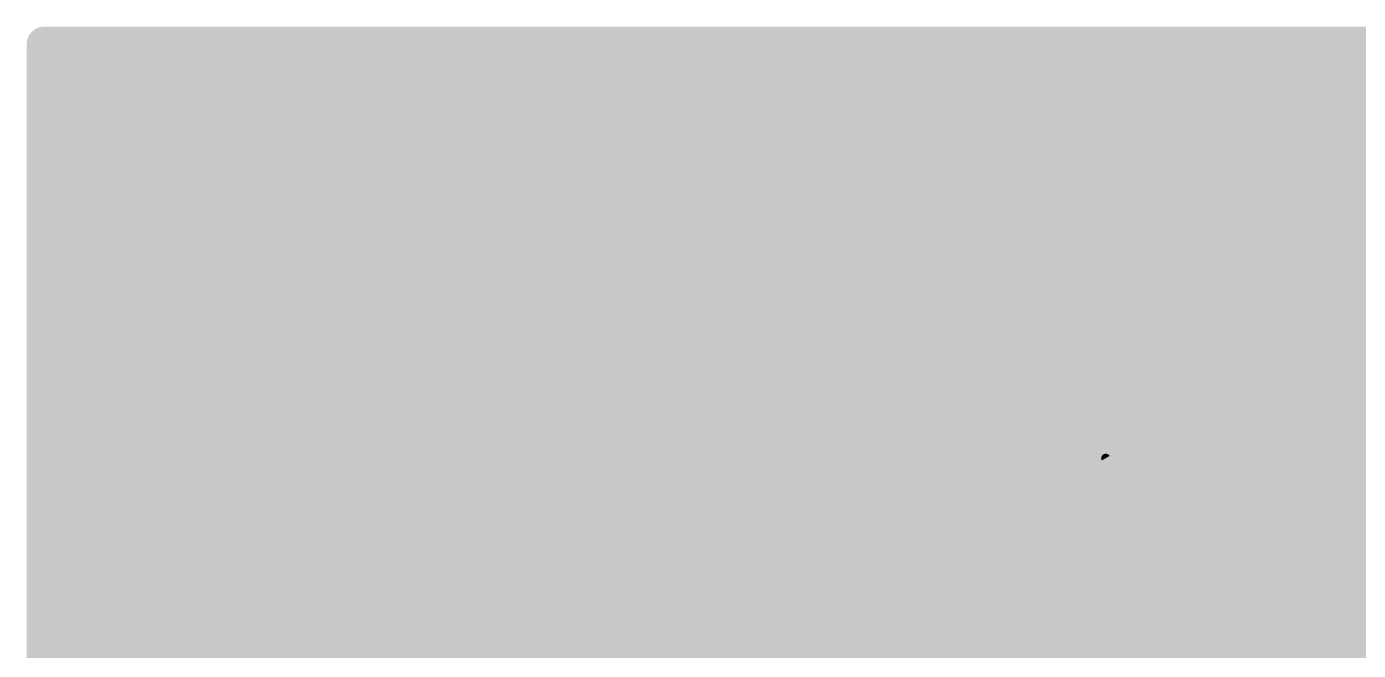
# Model space of a CAD drawing. Extents: x -119 to 11, y -11 to 11.
# Drawn here: x -11.1 to -3.57, y 7.57 to 11.1 of the extents above; entities that cross this region are included whole.
import ezdxf

# ---------------------------------------------------------------- set-up
doc = ezdxf.new("R2010")
doc.units = 0
for name, color, linetype in [('20', 53, 'CONTINUOUS'), ('29', 40, 'CONTINUOUS'), ('47', 4, 'CONTINUOUS')]:
    doc.layers.add(name, color=color, linetype=linetype)

msp = doc.modelspace()

# ---------------------------------------------------------------- linework, layer by layer
at = {"layer": '20', "const_width": 0.2032}
msp.add_lwpolyline([(0, -10, 1), (0, 10, 1), (0, -10)], format="xyb", dxfattribs=at)
at = {"layer": '29', "const_width": 0.2032}
for points in [[(-11, 0), (-11, 11)], [(-11, 11), (0, 11)], [(-11, 10.9728), (0, 10.9728)], [(-11, 10.7696), (0, 10.7696)], [(-11, 10.5664), (0, 10.5664)], [(-11, 10.3632), (0, 10.3632)], [(-11, 10.16), (0, 10.16)], [(-11, 9.9568), (0, 9.9568)], [(-11, 9.7536), (0, 9.7536)], [(-11, 9.5504), (0, 9.5504)], [(-11, 9.3472), (0, 9.3472)], [(-11, 9.144), (0, 9.144)], [(-11, 8.9408), (0, 8.9408)], [(-11, 8.7376), (0, 8.7376)], [(-11, 8.5344), (0, 8.5344)], [(-11, 8.3312), (0, 8.3312)], [(-11, 8.128), (-0.336, 8.128)], [(-11, 7.9248), (-1.2843, 7.9248)], [(-11, 7.7216), (-1.6007, 7.7216)], [(-11, 7.5184), (-1.8293, 7.5184)]]:
    msp.add_lwpolyline(points, dxfattribs=at)
at = {"layer": '29', "const_width": 0.1016}
for points in [[(-10.9492, 11, 1), (-11.0508, 11)], [(-11, 11.0508, 1), (-11, 10.9492)], [(-11, 11.0236, 1), (-11, 10.922)], [(-11, 10.8204, 1), (-11, 10.7188)], [(-11, 10.6172, 1), (-11, 10.5156)], [(-11, 10.414, 1), (-11, 10.3124)], [(-11, 10.2108, 1), (-11, 10.1092)], [(-11, 10.0076, 1), (-11, 9.906)], [(-11, 9.8044, 1), (-11, 9.7028)], [(-11, 9.6012, 1), (-11, 9.4996)], [(-11, 9.398, 1), (-11, 9.2964)], [(-11, 9.1948, 1), (-11, 9.0932)], [(-11, 8.9916, 1), (-11, 8.89)], [(-11, 8.7884, 1), (-11, 8.6868)], [(-11, 8.5852, 1), (-11, 8.4836)], [(-11, 8.382, 1), (-11, 8.2804)], [(-11, 8.1788, 1), (-11, 8.0772)], [(-11, 7.9756, 1), (-11, 7.874)], [(-11, 7.7724, 1), (-11, 7.6708)], [(-11, 7.5692, 1), (-11, 7.4676)]]:
    msp.add_lwpolyline(points, format="xyb", dxfattribs=at)
at = {"layer": '47', "const_width": 0.0508}
msp.add_lwpolyline([(0, 0), (-5, 8.66)], dxfattribs=at)
at = {"layer": '47', "const_width": 0.0254}
msp.add_lwpolyline([(-4.989, 8.6664, 1), (-5.011, 8.6536)], format="xyb", dxfattribs=at)

doc.saveas('drawing.dxf')
